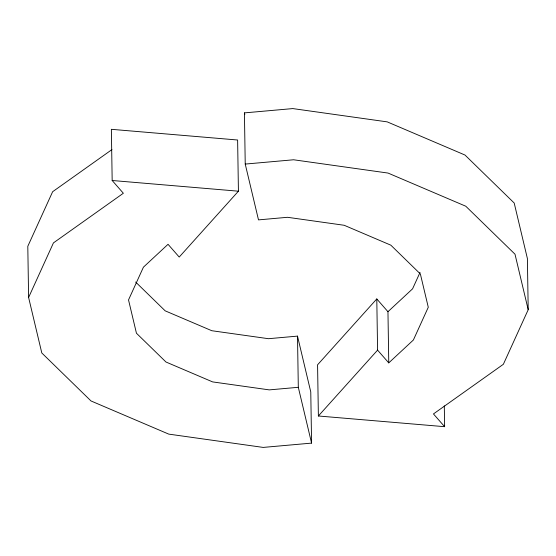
<?xml version="1.0" encoding="UTF-8"?>
<svg xmlns="http://www.w3.org/2000/svg" width="556" height="556" viewBox="0 0 556 556"><rect width="100%" height="100%" fill="white"/><g stroke="black" fill="none" stroke-linecap="round" stroke-linejoin="round"><path stroke-width="0.83" d="M28.606 297.474L53.439 242.902L123.349 193.252L112.173 180.491L111.367 129.312L237.62 140.008L238.427 191.195L179.213 257.06L168.044 244.299L143.42 267.179L128.526 299.92L136.442 333.225L165.973 362.012L212.621 381.909L269.278 389.881L298.308 387.303L311.575 443.111L263.203 447.413L168.767 434.125L91.017 400.966L41.804 352.977L28.606 297.474L27.8 246.294L52.632 191.723L111.951 149.592M420.03 272.447L412.58 288.821L387.956 311.701L388.762 362.887L413.379 340.008L428.28 307.26L420.364 273.962L390.833 245.168L344.185 225.277L287.521 217.299L258.498 219.884L245.231 164.076L244.425 112.889L292.797 108.587L387.233 121.875L464.983 155.034L514.196 203.023L527.394 258.526L528.2 309.706L503.368 364.277L433.458 413.928L444.633 426.688L318.38 415.992L317.573 364.805L376.787 298.94L387.956 311.701M318.38 415.992L377.587 350.127L376.787 298.94M245.231 164.076L293.603 159.774L388.039 173.062L465.782 206.22L515.002 254.203L528.2 309.706M311.575 443.111L310.769 391.924L297.502 336.116L268.478 338.701L211.815 330.723L165.167 310.832L135.636 282.038M112.173 180.491L238.427 191.195M377.587 350.127L388.762 362.887M244.425 112.889L244.821 114.557M444.3 405.873L444.633 426.688M297.502 336.116L298.308 387.303"/></g></svg>
